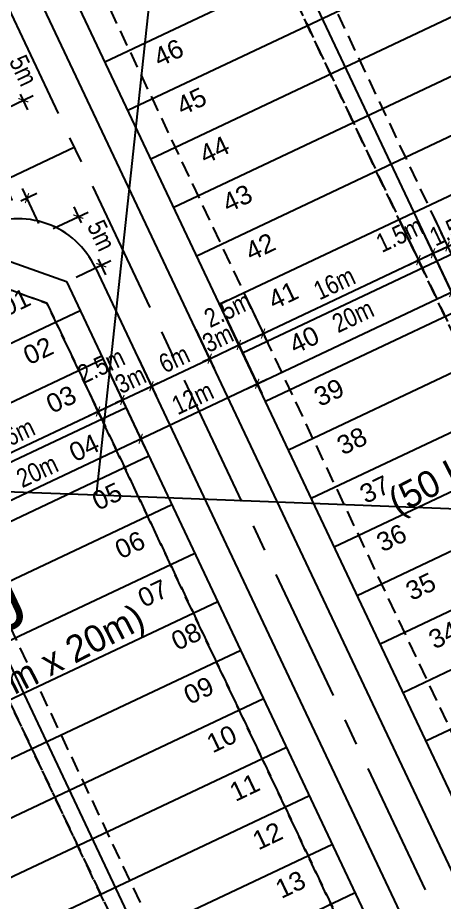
# Model space of a CAD drawing. Extents: x 597165 to 598689, y 1181586 to 1183364.
# Drawn here: x 597827.6 to 597867.4, y 1182181 to 1182263.5 of the extents above; entities that cross this region are included whole.
import ezdxf
from ezdxf.enums import TextEntityAlignment as Align

# ---------------------------------------------------------------- set-up
doc = ezdxf.new("R2010")
doc.units = 0
doc.header["$MEASUREMENT"] = 0
doc.linetypes.add('CENTER', pattern=[2, 1.25, -0.25, 0.25, -0.25])
doc.linetypes.add('DASHED', pattern=[0.75, 0.5, -0.25])
doc.layers.get('0').update_dxf_attribs({"linetype": 'CONTINUOUS'})
doc.layers.get('DEFPOINTS').update_dxf_attribs({"color": 8, "linetype": 'CONTINUOUS'})
for name, color, linetype in [('CGXD', 3, 'CONTINUOUS'), ('DIM-T', 7, 'CONTINUOUS'), ('DTEXT-TENLO', 4, 'CONTINUOUS'), ('NEN-HT', 8, 'CONTINUOUS'), ('NET-LENGOAI', 4, 'CONTINUOUS'), ('NET-LETRONG', 5, 'CONTINUOUS'), ('NET-PLO', 2, 'CONTINUOUS'), ('NET-TIM', 2, 'CENTER'), ('TEXT-SOLO', 7, 'CONTINUOUS')]:
    doc.layers.add(name, color=color, linetype=linetype)
doc.styles.add('AVO', font='VHELVEN.TTF')
doc.styles.add('VHEL-C-R', font='VHELVCN.TTF')
doc.styles.add('VTIMES-R', font='VAPTIMN.TTF')
doc.dimstyles.new('TL1000', dxfattribs={"dimscale": 0, "dimtxt": 2, "dimasz": 0.7, "dimexe": 1, "dimexo": 1, "dimgap": 0.5, "dimtad": 1, "dimdec": 1, "dimzin": 12, "dimtxsty": 'VHEL-C-R', "dimblk1": 'ARCHTICK', "dimblk2": 'ARCHTICK', "dimsah": 1, "dimcen": -0.09, "dimdle": 1, "dimclrd": 256, "dimclre": 256, "dimclrt": 256, "dimazin": 3, "dimtfac": 0.005, "dimtdec": 1, "dimtix": 1, "dimtmove": 0, "dimatfit": 3, "dimtolj": 1, "dimtzin": 0})

# ---------------------------------------------------------------- blocks, each defined once
blk = doc.blocks.new('_ARCHTICK')
at = {"color": 0, "linetype": 'BYBLOCK', "const_width": 0.15}
blk.add_lwpolyline([(-0.5, -0.5), (0.5, 0.5)], dxfattribs=at)
blk = doc.blocks.new('*D304')
at = {"linetype": 'BYBLOCK'}
for p, q in [((597833.82, 1182229.501), (597835.528, 1182225.884)), ((597819.729, 1182219.528), (597836.005, 1182227.216))]:
    blk.add_line(p, q, dxfattribs=at)
at = {"layer": 'DEFPOINTS', "color": 0, "linetype": 'BYBLOCK'}
for p in [(597833.393, 1182230.405), (597835.101, 1182226.788), (597818.925, 1182223.572)]:
    blk.add_point(p, dxfattribs=at)
at = {"linetype": 'BYBLOCK', "xscale": 0.7, "yscale": 0.7, "zscale": 0.7}
for p, rotation in [((597835.101, 1182226.788), 25.28251725362935), ((597820.634, 1182219.955), 205.2825172536293)]:
    blk.add_blockref('_ARCHTICK', p, dxfattribs=dict(at, rotation=rotation))
at = {"linetype": 'BYBLOCK', "insert": (597827.272, 1182224.632), "char_height": 1.75, "attachment_point": 5, "rotation": 25.28252, "style": 'VHEL-C-R'}
blk.add_mtext('\\A1;16m', dxfattribs=at)
blk = doc.blocks.new('*D303')
at = {"linetype": 'BYBLOCK'}
for p, q in [((597836.08, 1182230.569), (597837.789, 1182226.952)), ((597834.197, 1182226.361), (597837.362, 1182227.856))]:
    blk.add_line(p, q, dxfattribs=at)
at = {"layer": 'DEFPOINTS', "color": 0, "linetype": 'BYBLOCK'}
for p in [(597835.653, 1182231.473), (597833.393, 1182230.405), (597837.362, 1182227.856)]:
    blk.add_point(p, dxfattribs=at)
at = {"linetype": 'BYBLOCK', "xscale": 0.7, "yscale": 0.7, "zscale": 0.7}
for p, rotation in [((597837.362, 1182227.856), 25.28251725362935), ((597835.101, 1182226.788), 205.2825172536293)]:
    blk.add_blockref('_ARCHTICK', p, dxfattribs=dict(at, rotation=rotation))
at = {"linetype": 'BYBLOCK', "insert": (597835.391, 1182231.055), "char_height": 1.75, "attachment_point": 5, "rotation": 25.28252, "style": 'VHEL-C-R'}
blk.add_mtext('\\A1;2.5m', dxfattribs=at)
blk = doc.blocks.new('*D301')
at = {"linetype": 'BYBLOCK'}
for p, q in [((597836.08, 1182230.569), (597839.497, 1182223.335)), ((597820.081, 1182215.271), (597839.974, 1182224.666)), ((597817.996, 1182222.027), (597821.413, 1182214.793))]:
    blk.add_line(p, q, dxfattribs=at)
at = {"layer": 'DEFPOINTS', "color": 0, "linetype": 'BYBLOCK'}
for p in [(597835.653, 1182231.473), (597839.07, 1182224.239), (597817.569, 1182222.931)]:
    blk.add_point(p, dxfattribs=at)
at = {"linetype": 'BYBLOCK', "xscale": 0.7, "yscale": 0.7, "zscale": 0.7}
for p, rotation in [((597839.07, 1182224.239), 25.28251725361155), ((597820.986, 1182215.698), 205.2825172536116)]:
    blk.add_blockref('_ARCHTICK', p, dxfattribs=dict(at, rotation=rotation))
at = {"linetype": 'BYBLOCK', "insert": (597829.432, 1182221.229), "char_height": 1.75, "attachment_point": 5, "rotation": 25.28252, "style": 'VHEL-C-R'}
blk.add_mtext('\\A1;20m', dxfattribs=at)
blk = doc.blocks.new('*D300')
at = {"linetype": 'BYBLOCK'}
for p, q in [((597838.793, 1182231.85), (597840.501, 1182228.233)), ((597836.08, 1182230.569), (597837.789, 1182226.952)), ((597837.362, 1182227.856), (597840.074, 1182229.137)), ((597840.074, 1182229.137), (597840.707, 1182229.436)), ((597837.362, 1182227.856), (597836.729, 1182227.557))]:
    blk.add_line(p, q, dxfattribs=at)
at = {"layer": 'DEFPOINTS', "color": 0, "linetype": 'BYBLOCK'}
for p in [(597838.366, 1182232.754), (597835.653, 1182231.473), (597840.074, 1182229.137)]:
    blk.add_point(p, dxfattribs=at)
at = {"linetype": 'BYBLOCK', "xscale": 0.7, "yscale": 0.7, "zscale": 0.7}
for p, rotation in [((597840.074, 1182229.137), 205.2825172571131), ((597837.362, 1182227.856), 25.28251725711306)]:
    blk.add_blockref('_ARCHTICK', p, dxfattribs=dict(at, rotation=rotation))
at = {"linetype": 'BYBLOCK', "insert": (597838.123, 1182229.757), "char_height": 1.75, "attachment_point": 5, "rotation": 25.28252, "style": 'VHEL-C-R'}
blk.add_mtext('\\A1;3m', dxfattribs=at)
blk = doc.blocks.new('*D299')
at = {"linetype": 'BYBLOCK'}
for p, q in [((597844.218, 1182234.413), (597845.927, 1182230.796)), ((597839.17, 1182228.71), (597846.404, 1182232.127))]:
    blk.add_line(p, q, dxfattribs=at)
at = {"layer": 'DEFPOINTS', "color": 0, "linetype": 'BYBLOCK'}
for p in [(597843.791, 1182235.317), (597838.366, 1182232.754), (597845.499, 1182231.7)]:
    blk.add_point(p, dxfattribs=at)
at = {"linetype": 'BYBLOCK', "xscale": 0.7, "yscale": 0.7, "zscale": 0.7}
for p, rotation in [((597845.499, 1182231.7), 25.28251725711305), ((597840.074, 1182229.137), 205.2825172571131)]:
    blk.add_blockref('_ARCHTICK', p, dxfattribs=dict(at, rotation=rotation))
at = {"linetype": 'BYBLOCK', "insert": (597842.192, 1182231.679), "char_height": 1.75, "attachment_point": 5, "rotation": 25.28252, "style": 'VHEL-C-R'}
blk.add_mtext('\\A1;6m', dxfattribs=at)
blk = doc.blocks.new('*D298')
at = {"linetype": 'BYBLOCK'}
for p, q in [((597846.931, 1182235.694), (597848.639, 1182232.077)), ((597848.212, 1182232.981), (597848.845, 1182233.28)), ((597845.499, 1182231.7), (597848.212, 1182232.981)), ((597845.499, 1182231.7), (597844.866, 1182231.401))]:
    blk.add_line(p, q, dxfattribs=at)
at = {"layer": 'DEFPOINTS', "color": 0, "linetype": 'BYBLOCK'}
for p in [(597846.504, 1182236.598), (597843.791, 1182235.317), (597848.212, 1182232.981)]:
    blk.add_point(p, dxfattribs=at)
at = {"linetype": 'BYBLOCK', "xscale": 0.7, "yscale": 0.7, "zscale": 0.7}
for p, rotation in [((597848.212, 1182232.981), 205.2825172571131), ((597845.499, 1182231.7), 25.28251725711306)]:
    blk.add_blockref('_ARCHTICK', p, dxfattribs=dict(at, rotation=rotation))
at = {"linetype": 'BYBLOCK', "insert": (597846.261, 1182233.601), "char_height": 1.75, "attachment_point": 5, "rotation": 25.28252, "style": 'VHEL-C-R'}
blk.add_mtext('\\A1;3m', dxfattribs=at)
blk = doc.blocks.new('*D297')
at = {"linetype": 'BYBLOCK'}
for p, q in [((597846.931, 1182235.694), (597850.347, 1182228.46)), ((597836.08, 1182230.569), (597839.497, 1182223.335)), ((597838.166, 1182223.812), (597850.825, 1182229.791))]:
    blk.add_line(p, q, dxfattribs=at)
at = {"layer": 'DEFPOINTS', "color": 0, "linetype": 'BYBLOCK'}
for p in [(597846.504, 1182236.598), (597835.653, 1182231.473), (597849.92, 1182229.364)]:
    blk.add_point(p, dxfattribs=at)
at = {"linetype": 'BYBLOCK', "xscale": 0.7, "yscale": 0.7, "zscale": 0.7}
for p, rotation in [((597849.92, 1182229.364), 25.28251725356703), ((597839.07, 1182224.239), 205.282517253567)]:
    blk.add_blockref('_ARCHTICK', p, dxfattribs=dict(at, rotation=rotation))
at = {"linetype": 'BYBLOCK', "insert": (597843.908, 1182228.045), "char_height": 1.75, "attachment_point": 5, "rotation": 25.28252, "style": 'VHEL-C-R'}
blk.add_mtext('\\A1;12m', dxfattribs=at)
blk = doc.blocks.new('*D296')
at = {"linetype": 'BYBLOCK'}
for p, q in [((597849.191, 1182236.761), (597850.9, 1182233.145)), ((597846.931, 1182235.694), (597848.639, 1182232.077)), ((597847.308, 1182232.554), (597850.473, 1182234.049))]:
    blk.add_line(p, q, dxfattribs=at)
at = {"layer": 'DEFPOINTS', "color": 0, "linetype": 'BYBLOCK'}
for p in [(597848.764, 1182237.666), (597846.504, 1182236.598), (597850.473, 1182234.049)]:
    blk.add_point(p, dxfattribs=at)
at = {"linetype": 'BYBLOCK', "xscale": 0.7, "yscale": 0.7, "zscale": 0.7}
for p, rotation in [((597850.473, 1182234.049), 25.28251725362935), ((597848.212, 1182232.981), 205.2825172536293)]:
    blk.add_blockref('_ARCHTICK', p, dxfattribs=dict(at, rotation=rotation))
at = {"linetype": 'BYBLOCK', "insert": (597847.177, 1182236.274), "char_height": 1.75, "attachment_point": 5, "rotation": 25.28252, "style": 'VHEL-C-R'}
blk.add_mtext('\\A1;2.5m', dxfattribs=at)
blk = doc.blocks.new('*D295')
at = {"linetype": 'BYBLOCK'}
for p, q in [((597863.659, 1182243.595), (597865.367, 1182239.978)), ((597849.568, 1182233.622), (597865.844, 1182241.309))]:
    blk.add_line(p, q, dxfattribs=at)
at = {"layer": 'DEFPOINTS', "color": 0, "linetype": 'BYBLOCK'}
for p in [(597863.232, 1182244.499), (597864.94, 1182240.882), (597848.764, 1182237.666)]:
    blk.add_point(p, dxfattribs=at)
at = {"linetype": 'BYBLOCK', "xscale": 0.7, "yscale": 0.7, "zscale": 0.7}
for p, rotation in [((597864.94, 1182240.882), 25.28251725362935), ((597850.473, 1182234.049), 205.2825172536293)]:
    blk.add_blockref('_ARCHTICK', p, dxfattribs=dict(at, rotation=rotation))
at = {"linetype": 'BYBLOCK', "insert": (597857.111, 1182238.726), "char_height": 1.75, "attachment_point": 5, "rotation": 25.28252, "style": 'VHEL-C-R'}
blk.add_mtext('\\A1;16m', dxfattribs=at)
blk = doc.blocks.new('*D294')
at = {"linetype": 'BYBLOCK'}
for p, q in [((597865.015, 1182244.235), (597866.723, 1182240.619)), ((597864.036, 1182240.455), (597866.296, 1182241.523))]:
    blk.add_line(p, q, dxfattribs=at)
at = {"layer": 'DEFPOINTS', "color": 0, "linetype": 'BYBLOCK'}
for p in [(597864.588, 1182245.14), (597863.232, 1182244.499), (597866.296, 1182241.523)]:
    blk.add_point(p, dxfattribs=at)
at = {"linetype": 'BYBLOCK', "xscale": 0.7, "yscale": 0.7, "zscale": 0.7}
for p, rotation in [((597864.94, 1182240.882), 205.2825172536293), ((597866.296, 1182241.523), 25.28251725362935)]:
    blk.add_blockref('_ARCHTICK', p, dxfattribs=dict(at, rotation=rotation))
at = {"linetype": 'BYBLOCK', "insert": (597863.182, 1182243.268), "char_height": 1.75, "attachment_point": 5, "rotation": 25.28252, "style": 'VHEL-C-R'}
blk.add_mtext('\\A1;1.5m', dxfattribs=at)
blk = doc.blocks.new('*D293')
at = {"linetype": 'BYBLOCK'}
for p, q in [((597866.371, 1182244.876), (597868.08, 1182241.259)), ((597865.392, 1182241.096), (597867.653, 1182242.163))]:
    blk.add_line(p, q, dxfattribs=at)
at = {"layer": 'DEFPOINTS', "color": 0, "linetype": 'BYBLOCK'}
for p in [(597865.944, 1182245.78), (597864.588, 1182245.14), (597867.653, 1182242.163)]:
    blk.add_point(p, dxfattribs=at)
at = {"linetype": 'BYBLOCK', "xscale": 0.7, "yscale": 0.7, "zscale": 0.7}
for p, rotation in [((597867.653, 1182242.163), 25.28251725362935), ((597866.296, 1182241.523), 205.2825172536293)]:
    blk.add_blockref('_ARCHTICK', p, dxfattribs=dict(at, rotation=rotation))
at = {"linetype": 'BYBLOCK', "insert": (597868.181, 1182243.87), "char_height": 1.75, "attachment_point": 5, "rotation": 25.28252, "style": 'VHEL-C-R'}
blk.add_mtext('\\A1;1.5m', dxfattribs=at)
blk = doc.blocks.new('*D292')
at = {"linetype": 'BYBLOCK'}
for p, q in [((597880.839, 1182251.709), (597882.547, 1182248.092)), ((597866.748, 1182241.736), (597883.024, 1182249.424))]:
    blk.add_line(p, q, dxfattribs=at)
at = {"layer": 'DEFPOINTS', "color": 0, "linetype": 'BYBLOCK'}
for p in [(597880.412, 1182252.614), (597882.12, 1182248.997), (597865.944, 1182245.78)]:
    blk.add_point(p, dxfattribs=at)
at = {"linetype": 'BYBLOCK', "xscale": 0.7, "yscale": 0.7, "zscale": 0.7}
for p, rotation in [((597882.12, 1182248.997), 25.28251725362935), ((597867.653, 1182242.163), 205.2825172536293)]:
    blk.add_blockref('_ARCHTICK', p, dxfattribs=dict(at, rotation=rotation))
at = {"linetype": 'BYBLOCK', "insert": (597874.291, 1182246.84), "char_height": 1.75, "attachment_point": 5, "rotation": 25.28252, "style": 'VHEL-C-R'}
blk.add_mtext('\\A1;16m', dxfattribs=at)
blk = doc.blocks.new('*D291')
at = {"linetype": 'BYBLOCK'}
for p, q in [((597865.015, 1182244.235), (597868.432, 1182237.002)), ((597849.016, 1182228.937), (597868.909, 1182238.333)), ((597846.931, 1182235.694), (597850.347, 1182228.46))]:
    blk.add_line(p, q, dxfattribs=at)
at = {"layer": 'DEFPOINTS', "color": 0, "linetype": 'BYBLOCK'}
for p in [(597864.588, 1182245.14), (597868.005, 1182237.906), (597846.504, 1182236.598)]:
    blk.add_point(p, dxfattribs=at)
at = {"linetype": 'BYBLOCK', "xscale": 0.7, "yscale": 0.7, "zscale": 0.7}
for p, rotation in [((597868.005, 1182237.906), 25.28251725361155), ((597849.92, 1182229.364), 205.2825172536116)]:
    blk.add_blockref('_ARCHTICK', p, dxfattribs=dict(at, rotation=rotation))
at = {"linetype": 'BYBLOCK', "insert": (597858.846, 1182235.674), "char_height": 1.75, "attachment_point": 5, "rotation": 25.28252, "style": 'VHEL-C-R'}
blk.add_mtext('\\A1;20m', dxfattribs=at)
blk = doc.blocks.new('*D290')
at = {"linetype": 'BYBLOCK'}
for p, q in [((597883.099, 1182252.777), (597886.516, 1182245.543)), ((597867.1, 1182237.479), (597886.993, 1182246.875)), ((597865.015, 1182244.235), (597868.432, 1182237.002))]:
    blk.add_line(p, q, dxfattribs=at)
at = {"layer": 'DEFPOINTS', "color": 0, "linetype": 'BYBLOCK'}
for p in [(597882.672, 1182253.681), (597886.089, 1182246.448), (597864.588, 1182245.14)]:
    blk.add_point(p, dxfattribs=at)
at = {"linetype": 'BYBLOCK', "xscale": 0.7, "yscale": 0.7, "zscale": 0.7}
for p, rotation in [((597886.089, 1182246.448), 25.28251725361155), ((597868.005, 1182237.906), 205.2825172536116)]:
    blk.add_blockref('_ARCHTICK', p, dxfattribs=dict(at, rotation=rotation))
at = {"linetype": 'BYBLOCK', "insert": (597874.745, 1182243.087), "char_height": 1.75, "attachment_point": 5, "rotation": 25.28252, "style": 'VHEL-C-R'}
blk.add_mtext('\\A1;20m', dxfattribs=at)
blk = doc.blocks.new('*D87')
at = {"linetype": 'BYBLOCK'}
for p, q in [((597825.576, 1182261.21), (597826.275, 1182259.73)), ((597823.665, 1182259.202), (597826.907, 1182260.733)), ((597825.8, 1182254.681), (597829.043, 1182256.212)), ((597828.565, 1182254.881), (597827.866, 1182256.361))]:
    blk.add_line(p, q, dxfattribs=at)
at = {"layer": 'DEFPOINTS', "color": 0, "linetype": 'BYBLOCK'}
for p in [(597822.761, 1182258.775), (597828.138, 1182255.785), (597824.896, 1182254.254)]:
    blk.add_point(p, dxfattribs=at)
at = {"linetype": 'BYBLOCK', "xscale": 0.7, "yscale": 0.7, "zscale": 0.7}
for p, rotation in [((597826.003, 1182260.306), 115.2825172372761), ((597828.138, 1182255.785), 295.2825172372761)]:
    blk.add_blockref('_ARCHTICK', p, dxfattribs=dict(at, rotation=rotation))
at = {"linetype": 'BYBLOCK', "insert": (597828.148, 1182258.554), "char_height": 1.75, "attachment_point": 5, "rotation": 295.28252, "style": 'VHEL-C-R'}
blk.add_mtext('\\A1;5m', dxfattribs=at)
blk = doc.blocks.new('*D84')
at = {"linetype": 'BYBLOCK'}
for p, q in [((597829.385, 1182247.09), (597827.905, 1182246.391)), ((597829.594, 1182244.307), (597828.054, 1182247.567)), ((597825.073, 1182242.172), (597823.533, 1182245.432)), ((597823.056, 1182244.1), (597824.536, 1182244.8))]:
    blk.add_line(p, q, dxfattribs=at)
at = {"layer": 'DEFPOINTS', "color": 0, "linetype": 'BYBLOCK'}
for p in [(597828.481, 1182246.663), (597830.021, 1182243.403), (597825.5, 1182241.268)]:
    blk.add_point(p, dxfattribs=at)
at = {"linetype": 'BYBLOCK', "xscale": 0.7, "yscale": 0.7, "zscale": 0.7}
for p, rotation in [((597828.481, 1182246.663), 25.28251725047799), ((597823.96, 1182244.528), 205.282517250478)]:
    blk.add_blockref('_ARCHTICK', p, dxfattribs=dict(at, rotation=rotation))
at = {"linetype": 'BYBLOCK', "insert": (597825.689, 1182246.721), "char_height": 1.75, "attachment_point": 5, "rotation": 25.28252, "style": 'VHEL-C-R'}
blk.add_mtext('\\A1;5m', dxfattribs=at)
blk = doc.blocks.new('*D83')
at = {"linetype": 'BYBLOCK'}
for p, q in [((597832.836, 1182245.839), (597833.536, 1182244.358)), ((597830.925, 1182243.83), (597834.168, 1182245.362)), ((597833.061, 1182239.309), (597836.303, 1182240.84)), ((597835.826, 1182239.509), (597835.127, 1182240.99))]:
    blk.add_line(p, q, dxfattribs=at)
at = {"layer": 'DEFPOINTS', "color": 0, "linetype": 'BYBLOCK'}
for p in [(597833.263, 1182244.934), (597830.021, 1182243.403), (597832.156, 1182238.882)]:
    blk.add_point(p, dxfattribs=at)
at = {"linetype": 'BYBLOCK', "xscale": 0.7, "yscale": 0.7, "zscale": 0.7}
for p, rotation in [((597833.263, 1182244.934), 115.2825172467925), ((597835.399, 1182240.413), 295.2825172467925)]:
    blk.add_blockref('_ARCHTICK', p, dxfattribs=dict(at, rotation=rotation))
at = {"linetype": 'BYBLOCK', "insert": (597835.408, 1182243.183), "char_height": 1.75, "attachment_point": 5, "rotation": 295.28252, "style": 'VHEL-C-R'}
blk.add_mtext('\\A1;5m', dxfattribs=at)

msp = doc.modelspace()

# ---------------------------------------------------------------- linework, layer by layer
at = {"layer": 'CGXD', "linetype": 'DASHED', "ltscale": 3}
for p, q in [((597839.1694, 1182302.4677), (597895.3295, 1182183.5662)), ((597843.9307, 1182285.3628), (597892.4412, 1182182.657)), ((597829.4633, 1182278.5295), (597875.4323, 1182181.2045)), ((597825.6291, 1182238.5638), (597830.336, 1182236.8768)), ((597830.336, 1182236.8768), (597859.2725, 1182175.6127)), ((597814.3586, 1182233.2404), (597845.2648, 1182167.8062)), ((597811.646, 1182231.9592), (597842.3764, 1182166.897))]:
    msp.add_line(p, q, dxfattribs=at)
for points in [[(597855.1468, 1182306.1042), (597850.4399, 1182307.7911), (597839.1694, 1182302.4677), (597895.3295, 1182183.5662), (597907.6144, 1182187.4334), (597909.3373, 1182191.3727)], [(597843.9307, 1182285.3628), (597829.4633, 1182278.5295), (597875.4323, 1182181.2045), (597880.6198, 1182178.9357), (597892.4412, 1182182.657)], [(597830.336, 1182236.8768), (597825.6291, 1182238.5638), (597814.3586, 1182233.2404), (597845.2648, 1182167.8062), (597857.5497, 1182171.6734), (597859.2725, 1182175.6127)], [(597811.646, 1182231.9592), (597800.3754, 1182226.6358), (597798.6885, 1182221.929), (597825.3675, 1182165.4445), (597830.5551, 1182163.1757), (597842.3764, 1182166.897)]]:
    msp.add_lwpolyline(points, close=True, dxfattribs=at)
at = {"layer": 'NEN-HT', "linetype": 'CONTINUOUS'}
for p, q in [((597834.94, 1182218.98), (597841.56, 1182280.51)), ((597834.94, 1182218.98), (597819.86, 1182219.56)), ((597913.17, 1182215.95), (597834.94, 1182218.98))]:
    msp.add_line(p, q, dxfattribs=at)
at = {"layer": 'NET-LENGOAI', "ltscale": 20}
for p, q in [((597871.1322, 1182177.4305), (597816.8027, 1182292.4563)), ((597834.8669, 1182240.1621), (597864.4184, 1182177.5961))]:
    msp.add_line(p, q, dxfattribs=at)
msp.add_arc((597827.6332, 1182236.7455), 8, 25.282517, 115.282517, dxfattribs=at)
at = {"layer": 'NET-LETRONG'}
for p, q in [((597873.572, 1182179.2895), (597820.7965, 1182291.0249)), ((597825.4978, 1182241.2665), (597832.1542, 1182238.8809)), ((597832.1542, 1182238.8809), (597862.0186, 1182175.6525))]:
    msp.add_line(p, q, dxfattribs=at)
at = {"layer": 'NET-PLO'}
for p, q in [((597836.7454, 1182304.0877), (597894.963, 1182180.8299)), ((597835.7444, 1182259.3775), (597871.9129, 1182276.4608)), ((597837.8798, 1182254.8564), (597874.0483, 1182271.9397)), ((597840.0152, 1182250.3354), (597876.1837, 1182267.4186)), ((597842.1506, 1182245.8143), (597878.3192, 1182262.8976)), ((597844.286, 1182241.2932), (597880.4546, 1182258.3765)), ((597846.4215, 1182236.7722), (597882.59, 1182253.8555)), ((597848.5569, 1182232.2511), (597884.7254, 1182249.3344)), ((597850.6923, 1182227.73), (597886.8608, 1182244.8133)), ((597852.8277, 1182223.209), (597888.9962, 1182240.2923)), ((597833.4367, 1182236.1657), (597797.2682, 1182219.0824)), ((597854.9631, 1182218.6879), (597891.1316, 1182235.7712)), ((597811.9346, 1182234.8603), (597844.8983, 1182165.0699)), ((597835.5721, 1182231.6446), (597799.4036, 1182214.5613)), ((597857.0985, 1182214.1669), (597893.267, 1182231.2501)), ((597837.7075, 1182227.1235), (597801.539, 1182210.0403)), ((597859.2339, 1182209.6458), (597895.4024, 1182226.7291)), ((597839.8429, 1182222.6025), (597803.6744, 1182205.5192)), ((597861.3693, 1182205.1247), (597897.5378, 1182222.208)), ((597841.9784, 1182218.0814), (597805.8098, 1182200.9981)), ((597863.5047, 1182200.6037), (597899.6733, 1182217.6869)), ((597844.1138, 1182213.5603), (597807.9452, 1182196.4771)), ((597865.6401, 1182196.0826), (597901.8087, 1182213.1659)), ((597846.2492, 1182209.0393), (597810.0807, 1182191.956)), ((597848.3846, 1182204.5182), (597812.2161, 1182187.4349)), ((597850.52, 1182199.9972), (597814.3515, 1182182.9139)), ((597852.6554, 1182195.4761), (597816.4869, 1182178.3928)), ((597854.7908, 1182190.955), (597818.6223, 1182173.8717)), ((597856.9262, 1182186.434), (597820.7577, 1182169.3507)), ((597859.0616, 1182181.9129), (597822.8931, 1182164.8296))]:
    msp.add_line(p, q, dxfattribs=at)
at = {"layer": 'NET-TIM', "ltscale": 10}
for p, q in [((597808.965, 1182302.0256), (597872.5396, 1182167.4262)), ((597832.8816, 1182251.3897), (597738.8435, 1182206.9732))]:
    msp.add_line(p, q, dxfattribs=at)

# ---------------------------------------------------------------- texts
at = {"layer": 'DTEXT-TENLO', "style": 'VTIMES-R'}
for s, height, rotation, p in [('(50 Loâ 5m x 20m)', 2.5, 27.30679, (597874.6162, 1182223.1121)), ('CJ', 5, 25.282517, (597825.2863, 1182205.6239)), ('(28 Loâ 5m x 20m)', 2.5, 27.30679, (597828.0412, 1182200.7304))]:
    msp.add_text(s, height=height, rotation=rotation, dxfattribs=at).set_placement(p, align=Align.CENTER)
at = {"layer": 'TEXT-SOLO', "color": 3, "style": 'AVO'}
for s, p in [('46', (597842.034, 1182259.4259)), ('45', (597844.1694, 1182254.9048)), ('44', (597846.3049, 1182250.3838)), ('43', (597848.4403, 1182245.8627)), ('42', (597850.5757, 1182241.3417)), ('01', (597827.7665, 1182236.1772)), ('41', (597852.7111, 1182236.8206)), ('40', (597854.669, 1182232.6753)), ('02', (597829.9019, 1182231.6561)), ('39', (597856.9819, 1182227.7785)), ('03', (597832.0373, 1182227.135)), ('38', (597859.1173, 1182223.2574)), ('04', (597834.1727, 1182222.614)), ('37', (597861.2527, 1182218.7363)), ('05', (597836.3081, 1182218.0929)), ('36', (597862.8057, 1182214.2236)), ('06', (597838.4435, 1182213.5718)), ('35', (597865.5235, 1182209.6942)), ('07', (597840.5789, 1182209.0508)), ('08', (597843.6863, 1182205.0406)), ('34', (597867.659, 1182205.1731)), ('09', (597844.8498, 1182200.0086)), ('10', (597846.9852, 1182195.4876)), ('11', (597849.1206, 1182190.9665)), ('12', (597851.256, 1182186.4454)), ('13', (597853.3914, 1182181.9244))]:
    msp.add_text(s, height=1.75, rotation=25.516695, dxfattribs=at).set_placement(p, align=Align.CENTER)

# ---------------------------------------------------------------- dimensions: what is measured, and where the dimension line sits
at = {"layer": 'DIM-T'}
for base, p1, p2, angle, override, picture, middle, dimtype in [((597828.1384, 1182255.785), (597822.7606, 1182258.7746), (597824.896, 1182254.2535), 295.282517, {"dimscale": 1, "dimtxt": 1.75, "dimpost": 'm'}, '*D87', (597828.1477, 1182258.5542), 161), ((597886.0889, 1182246.4476), (597864.588, 1182245.1396), (597882.6723, 1182253.6813), 25.282517, {"dimscale": 1, "dimtxt": 1.75, "dimpost": 'm'}, '*D290', (597874.7455, 1182243.0873), 161), ((597828.4812, 1182246.663), (597825.4999, 1182241.2676), (597830.021, 1182243.403), 25.282517, {"dimscale": 1, "dimtxt": 1.75, "dimpost": 'm'}, '*D84', (597825.6892, 1182246.7205), 161), ((597833.2634, 1182244.9344), (597832.1564, 1182238.8819), (597830.021, 1182243.403), 115.282517, {"dimscale": 1, "dimtxt": 1.75, "dimpost": 'm'}, '*D83', (597835.4081, 1182243.1826), 161), ((597866.2963, 1182241.5228), (597863.2317, 1182244.499), (597864.588, 1182245.1396), 25.282517, {"dimscale": 1, "dimtxt": 1.75, "dimpost": 'm', "dimse1": 1}, '*D294', (597863.1818, 1182243.2678), 160), ((597867.6526, 1182242.1634), (597864.588, 1182245.1396), (597865.9443, 1182245.7802), 25.282517, {"dimscale": 1, "dimtxt": 1.75, "dimpost": 'm', "dimse1": 1}, '*D293', (597868.1807, 1182243.8696), 160), ((597868.0046, 1182237.9059), (597846.5037, 1182236.598), (597864.588, 1182245.1396), 25.282517, {"dimscale": 1, "dimtxt": 1.75, "dimpost": 'm'}, '*D291', (597858.8461, 1182235.6735), 161), ((597850.4726, 1182234.0488), (597846.5037, 1182236.598), (597848.7643, 1182237.6657), 25.282517, {"dimscale": 1, "dimtxt": 1.75, "dimpost": 'm'}, '*D296', (597847.1765, 1182236.2742), 161), ((597837.3615, 1182227.8561), (597833.3926, 1182230.4053), (597835.6532, 1182231.473), 25.282517, {"dimscale": 1, "dimtxt": 1.75, "dimpost": 'm', "dimse1": 1}, '*D303', (597835.3909, 1182231.055), 160)]:
    dim = msp.add_linear_dim(base=base, p1=p1, p2=p2, angle=angle, dimstyle='TL1000', override=override, dxfattribs=at)
    dim.commit()
    dim.dimension.update_dxf_attribs({"geometry": picture, "text_midpoint": middle, "dimtype": dimtype})
for base, p1, p2, picture, middle in [((597882.12, 1182248.9967), (597865.9443, 1182245.7802), (597880.4117, 1182252.6136), '*D292', (597874.2911, 1182246.8402)), ((597864.94, 1182240.8821), (597848.7643, 1182237.6657), (597863.2317, 1182244.499), '*D295', (597857.1111, 1182238.7257)), ((597848.2121, 1182232.9811), (597843.7911, 1182235.3167), (597846.5037, 1182236.598), '*D298', (597846.2605, 1182233.6007)), ((597845.4994, 1182231.6999), (597838.3658, 1182232.7542), (597843.7911, 1182235.3167), '*D299', (597842.1916, 1182231.6788)), ((597835.101, 1182226.7884), (597818.9252, 1182223.572), (597833.3926, 1182230.4053), '*D304', (597827.2721, 1182224.632))]:
    dim = msp.add_linear_dim(base=base, p1=p1, p2=p2, angle=25.282517, dimstyle='TL1000', override={"dimscale": 1, "dimtxt": 1.75, "dimpost": 'm', "dimse1": 1}, dxfattribs=at)
    dim.commit()
    dim.dimension.update_dxf_attribs({"geometry": picture, "text_midpoint": middle})
for p1, p2, distance, picture, middle in [((597835.6532, 1182231.473), (597846.5037, 1182236.598), -8, '*D297', (597843.9079, 1182228.0451)), ((597835.6532, 1182231.473), (597838.3658, 1182232.7542), -4, '*D300', (597838.1226, 1182229.7569)), ((597817.5689, 1182222.9314), (597835.6532, 1182231.473), -8, '*D301', (597829.4325, 1182221.2286))]:
    dim = msp.add_aligned_dim(p1=p1, p2=p2, distance=distance, dimstyle='TL1000', override={"dimscale": 1, "dimtxt": 1.75, "dimpost": 'm'}, dxfattribs=at)
    dim.commit()
    dim.dimension.update_dxf_attribs({"geometry": picture, "text_midpoint": middle})

doc.saveas('drawing.dxf')
